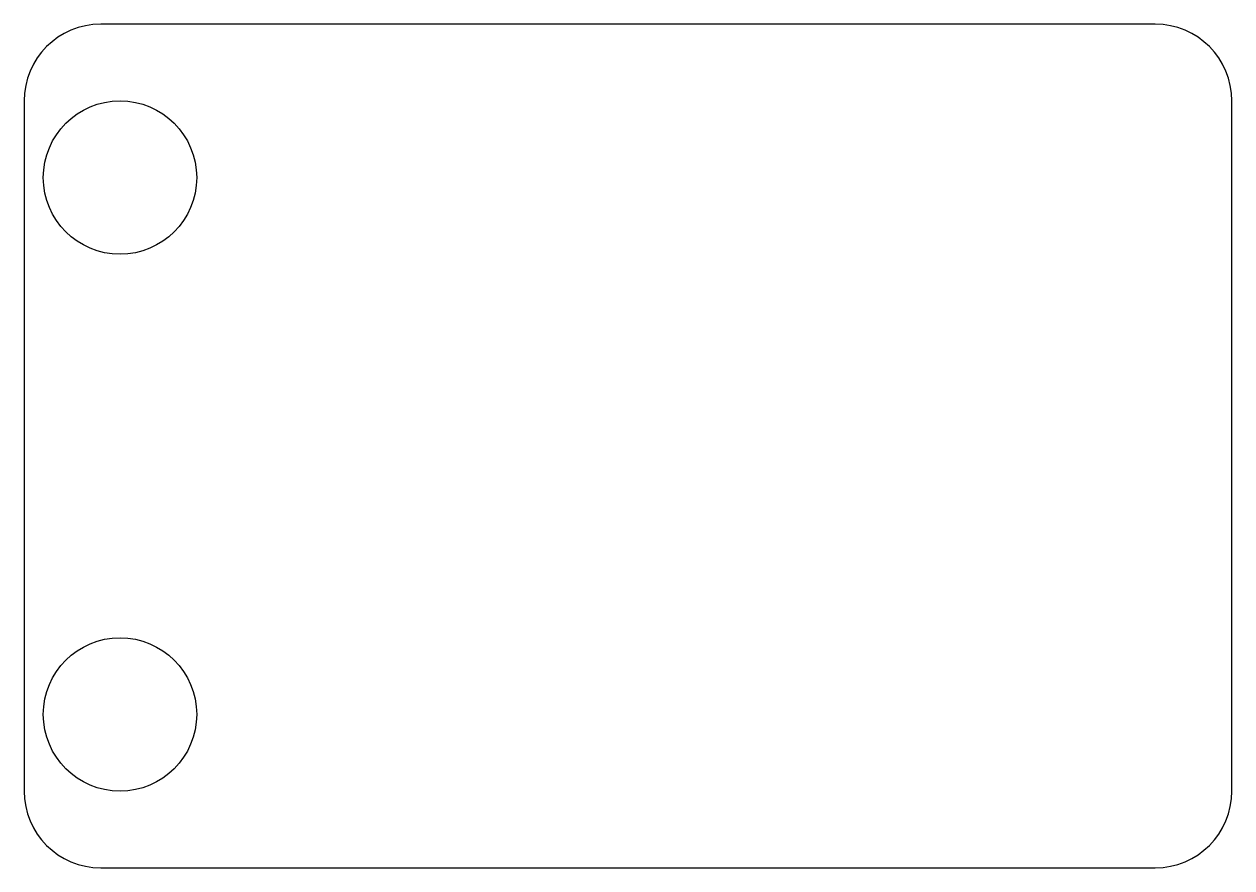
# Model space of a CAD drawing. Header units: millimetres. Extents: x 89.5 to 121, y -11 to 11.
import ezdxf

# ---------------------------------------------------------------- set-up
doc = ezdxf.new("R2010")
doc.units = ezdxf.units.MM

msp = doc.modelspace()

# ---------------------------------------------------------------- linework, layer by layer
for p, q in [((119, 11, -19), (91.5, 11, -19)), ((89.5, 9, -19), (89.5, -9, -19)), ((121, -9, -19), (121, 9, -19)), ((91.5, -11, -19), (119, -11, -19))]:
    msp.add_line(p, q)
for centre in [(92, 7, -19), (92, -7, -19)]:
    msp.add_circle(centre, 2)
for centre, start, end in [((91.5, 9, -19), 90, 180), ((119, 9, -19), 0, 90), ((91.5, -9, -19), -180, -90), ((119, -9, -19), 270, 360)]:
    msp.add_arc(centre, 2, start, end)

doc.saveas('drawing.dxf')
